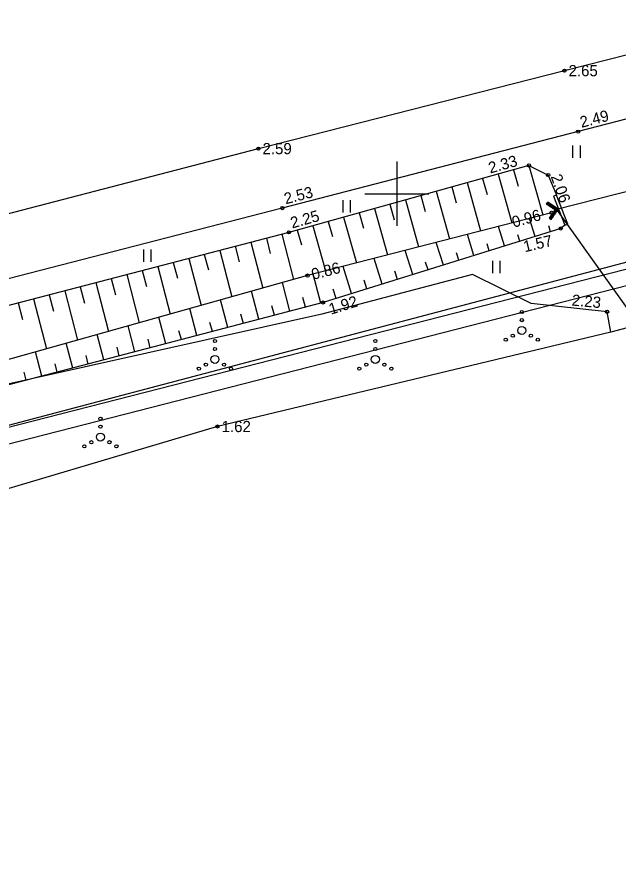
# Model space of a CAD drawing. Extents: x 406937 to 703495, y 6445581 to 6538256.
# Drawn here: x 410726.3 to 410763.8, y 6536058.2 to 6536111 of the extents above; entities that cross this region are included whole.
import ezdxf

# ---------------------------------------------------------------- set-up
doc = ezdxf.new("R2010")
doc.units = 0
for name, color, linetype in [('14295G geoalus_H - HALJASTUS', 7, 'Continuous'), ('14295G geoalus_H - KORGUS-EH2000', 7, 'Continuous'), ('14295G geoalus_H - MOOTPIIR', 7, 'Continuous'), ('14295G geoalus_H - PIIR', 7, 'Continuous'), ('14295G geoalus_H - RELJEEF', 7, 'Continuous'), ('14295G geoalus_H - TEE', 7, 'Continuous'), ('14295G geoalus_H - TRUUP', 7, 'Continuous'), ('14295G geoalus_H - VORK', 7, 'Continuous'), ('HALJASTUS', 7, 'Continuous'), ('KORGUS-EH2000', 7, 'Continuous'), ('xref_LC4212-2 - Proj_ KP', 7, 'Continuous')]:
    doc.layers.add(name, color=color, linetype=linetype)

# ---------------------------------------------------------------- blocks, each defined once
blk = doc.blocks.new('RING02')
at = {"layer": 'KORGUS-EH2000'}
blk.add_circle((0, 0), 20, dxfattribs=at)
blk = doc.blocks.new('TORVAL')
at = {"layer": '14295G geoalus_H - TRUUP'}
for p, q in [((-110, 90), (-90, 110)), ((-96, 104), (-87, 107)), ((20, 0), (-90, 110)), ((-20, 0), (-110, 90)), ((-109, 89), (-79, 99)), ((-105, 85), (-75, 95)), ((-104, 96), (-83, 103)), ((-101, 81), (-71, 91)), ((0, 0), (-100, 100)), ((-97, 77), (-67, 87)), ((-93, 73), (-63, 83)), ((-90, -110), (20, 0)), ((-89, 69), (-59, 79)), ((-86, 65), (-55, 75)), ((-82, 61), (-51, 71)), ((-78, 57), (-47, 67)), ((-74, 54), (-43, 64)), ((-70, 50), (-39, 60)), ((-66, 46), (-35, 56)), ((-62, 42), (-31, 52)), ((-58, 38), (-28, 48)), ((-54, 34), (-24, 44)), ((-50, 30), (-20, 40)), ((-46, 26), (-16, 36)), ((-42, 22), (-12, 32)), ((-40, -20), (20, 0)), ((-38, 18), (-8, 28)), ((-34, 14), (-4, 24)), ((-32, -12), (16, 4)), ((-30, 10), (0, 20)), ((-26, 6), (4, 16)), ((-24, -4), (12, 8)), ((-22, 2), (8, 12)), ((-110, -90), (-20, 0)), ((-110, -90), (-50, -70)), ((-110, -90), (-90, -110)), ((-106, -94), (-58, -78)), ((-102, -82), (-42, -63)), ((-102, -98), (-66, -86)), ((-100, -100), (0, 0)), ((-98, -102), (-74, -94)), ((-95, -75), (-35, -55)), ((-94, -106), (-82, -102)), ((-87, -67), (-27, -47)), ((-79, -59), (-19, -39)), ((-71, -51), (-11, -31)), ((-63, -43), (-3, -23)), ((-55, -35), (5, -15)), ((-47, -27), (13, -8))]:
    blk.add_line(p, q, dxfattribs=at)
blk = doc.blocks.new('VQSA')
at = {"layer": 'HALJASTUS'}
for centre, radius in [((0, 230), 20), ((0, 130), 20), ((0, 0), 50), ((-200, -115), 20), ((-113, -65), 20), ((113, -65), 20), ((200, -115), 20)]:
    blk.add_circle(centre, radius, dxfattribs=at)
blk = doc.blocks.new('HEIN_1')
at = {"layer": '14295G geoalus_H - HALJASTUS'}
for p, q in [((-46, 76), (-46, -76)), ((46, 76), (46, -76))]:
    blk.add_line(p, q, dxfattribs=at)
blk = doc.blocks.new('VKORIS')
at = {"layer": '14295G geoalus_H - VORK'}
for p, q in [((0, 400), (0, -400)), ((-400, 0), (400, 0))]:
    blk.add_line(p, q, dxfattribs=at)

msp = doc.modelspace()

# ---------------------------------------------------------------- linework, layer by layer
at = {"layer": '14295G geoalus_H - HALJASTUS'}
msp.add_lwpolyline([(410763.347, 6536091.355), (410763.122, 6536092.634), (410758.379, 6536093.148), (410754.727, 6536094.96), (410745.33, 6536092.487), (410719.832, 6536086.812), (410714.623, 6536084.901), (410702.198, 6536080.79), (410697.776, 6536079.771), (410688.608, 6536078.047), (410687.854, 6536072.404)], dxfattribs=at)
at = {"layer": '14295G geoalus_H - MOOTPIIR'}
for points in [[(410436.253, 6536023.897), (410456.37, 6536029.11), (410480.001, 6536035.23), (410505.281, 6536041.748), (410527.111, 6536047.419), (410549.574, 6536053.147), (410571.001, 6536058.728), (410591.798, 6536064.029), (410614.39, 6536069.888), (410635.28, 6536075.259), (410659.444, 6536081.625), (410681.913, 6536087.492), (410703.834, 6536093.209), (410719.463, 6536097.113), (410741.365, 6536102.814), (410760.457, 6536107.68), (410782.729, 6536113.368)], [(410766.718, 6536092.245), (410763.347, 6536091.355), (410738.816, 6536085.472), (410720.597, 6536080.061), (410706.957, 6536076.674), (410704.056, 6536076.255), (410700.853, 6536075.793), (410687.854, 6536072.404), (410662.838, 6536066.235), (410641.438, 6536060.929), (410617.417, 6536054.608), (410597.453, 6536049.394), (410574.991, 6536042.979), (410551.971, 6536036.977), (410532.258, 6536032.461), (410512.378, 6536026.655), (410484.4, 6536019.911), (410463.386, 6536013.881), (410440.076, 6536007.804)]]:
    msp.add_lwpolyline(points, dxfattribs=at)
at = {"layer": '14295G geoalus_H - PIIR'}
msp.add_lwpolyline([(410122.28, 6535924.22), (410158.02, 6535936.19), (410219.96, 6535954.55), (410700.06, 6536079.72), (410704, 6536080.29), (410707.96, 6536080.86), (410860.62, 6536121.19)], dxfattribs=at)
msp.add_lwpolyline([(410704, 6536080.29), (410703.17, 6536068.37), (410700.37, 6536061.05), (410693.98, 6536049.38), (410647.38, 6535986.69), (410643.17, 6535984.93), (410641.98, 6535984.11), (410640.19, 6535981.53), (410639.21, 6535976.61), (410640.99, 6535965.52), (410643.92, 6535966.18), (410795.94, 6536003.03), (410859.83, 6536119.75), (410707.96, 6536080.86)], close=True, dxfattribs=at)
at = {"layer": '14295G geoalus_H - RELJEEF'}
for p, q in [((410758.244, 6536101.764), (410759.107, 6536098.672)), ((410756.318, 6536101.226), (410757.17, 6536098.173)), ((410757.281, 6536101.495), (410757.567, 6536100.471)), ((410754.391, 6536100.689), (410755.232, 6536097.674)), ((410755.355, 6536100.958), (410755.637, 6536099.946)), ((410752.465, 6536100.152), (410753.295, 6536097.175)), ((410753.428, 6536100.42), (410753.707, 6536099.422)), ((410750.538, 6536099.614), (410751.358, 6536096.675)), ((410751.502, 6536099.883), (410751.777, 6536098.897)), ((410748.612, 6536099.077), (410749.421, 6536096.176)), ((410749.575, 6536099.346), (410749.847, 6536098.372)), ((410746.685, 6536098.54), (410747.484, 6536095.677)), ((410747.649, 6536098.808), (410747.917, 6536097.848)), ((410758.634, 6536097.331), (410758.283, 6536098.46)), ((410744.759, 6536098.002), (410745.547, 6536095.178)), ((410745.722, 6536098.271), (410745.987, 6536097.323)), ((410756.725, 6536096.737), (410756.344, 6536097.96)), ((410759.589, 6536097.629), (410759.477, 6536097.989)), ((410742.83, 6536097.473), (410743.566, 6536094.648)), ((410743.796, 6536097.734), (410744.057, 6536096.799)), ((410754.815, 6536096.142), (410754.405, 6536097.46)), ((410757.68, 6536097.034), (410757.558, 6536097.426)), ((410740.895, 6536096.969), (410741.64, 6536094.108)), ((410741.863, 6536097.221), (410742.109, 6536096.273)), ((410752.906, 6536095.547), (410752.466, 6536096.961)), ((410755.77, 6536096.439), (410755.638, 6536096.863)), ((410738.959, 6536096.465), (410739.714, 6536093.568)), ((410739.927, 6536096.717), (410740.177, 6536095.757)), ((410750.996, 6536094.952), (410750.526, 6536096.461)), ((410753.861, 6536095.845), (410753.719, 6536096.3)), ((410737.024, 6536095.961), (410737.788, 6536093.028)), ((410737.992, 6536096.213), (410738.245, 6536095.241)), ((410749.087, 6536094.358), (410748.587, 6536095.961)), ((410735.088, 6536095.457), (410735.861, 6536092.488)), ((410736.056, 6536095.709), (410736.312, 6536094.725)), ((410747.177, 6536093.763), (410746.648, 6536095.462)), ((410751.951, 6536095.25), (410751.799, 6536095.737)), ((410733.153, 6536094.953), (410733.935, 6536091.948)), ((410734.121, 6536095.205), (410734.38, 6536094.209)), ((410745.266, 6536093.174), (410744.792, 6536094.984)), ((410750.042, 6536094.655), (410749.88, 6536095.174)), ((410730.25, 6536094.198), (410730.515, 6536093.178)), ((410731.217, 6536094.45), (410732.009, 6536091.408)), ((410732.185, 6536094.702), (410732.448, 6536093.694)), ((410743.331, 6536092.667), (410742.864, 6536094.451)), ((410748.132, 6536094.06), (410747.961, 6536094.611)), ((410728.314, 6536093.694), (410728.583, 6536092.662)), ((410729.282, 6536093.946), (410730.083, 6536090.868)), ((410741.397, 6536092.16), (410740.938, 6536093.911)), ((410746.223, 6536093.465), (410746.041, 6536094.048)), ((410726.379, 6536093.19), (410726.651, 6536092.146)), ((410727.346, 6536093.442), (410728.157, 6536090.328)), ((410739.462, 6536091.653), (410739.012, 6536093.371)), ((410744.299, 6536092.921), (410744.141, 6536093.521)), ((410737.527, 6536091.146), (410737.086, 6536092.831)), ((410742.364, 6536092.414), (410742.21, 6536093.003)), ((410735.593, 6536090.639), (410735.16, 6536092.291)), ((410740.429, 6536091.907), (410740.278, 6536092.485)), ((410733.658, 6536090.132), (410733.234, 6536091.751)), ((410738.495, 6536091.399), (410738.346, 6536091.967)), ((410731.723, 6536089.625), (410731.308, 6536091.211)), ((410736.56, 6536090.892), (410736.414, 6536091.449)), ((410729.789, 6536089.118), (410729.382, 6536090.671)), ((410734.625, 6536090.385), (410734.483, 6536090.931)), ((410727.854, 6536088.611), (410727.456, 6536090.131)), ((410732.691, 6536089.878), (410732.551, 6536090.413)), ((410730.756, 6536089.371), (410730.619, 6536089.895)), ((410728.821, 6536088.864), (410728.687, 6536089.376)), ((410726.887, 6536088.357), (410726.755, 6536088.858))]:
    msp.add_line(p, q, dxfattribs=at)
for points in [[(410758.244, 6536101.764), (410743.274, 6536097.588), (410720.183, 6536091.577), (410711.227, 6536088.726), (410705.026, 6536085.964), (410701.052, 6536085.311), (410697.491, 6536085.917), (410684.109, 6536081.99), (410661.146, 6536076.306), (410636.891, 6536070.001), (410615.896, 6536064.724), (410593.908, 6536058.867), (410572.399, 6536053.303), (410551.304, 6536047.827), (410528.767, 6536041.794), (410507.447, 6536036.309), (410481.455, 6536029.637), (410458.61, 6536023.287), (410437.519, 6536017.935)], [(410758.244, 6536101.764), (410759.45, 6536101.166), (410759.959, 6536099.915)], [(410759.653, 6536098.813), (410759.653, 6536098.813), (410744.436, 6536094.892), (410720.28, 6536088.119), (410713.133, 6536086.134), (410705.622, 6536082.981), (410702.998, 6536081.806), (410704.056, 6536076.255)], [(410760.491, 6536098.03), (410760.224, 6536097.827), (410745.402, 6536093.21), (410720.603, 6536086.71), (410714.275, 6536084.514)]]:
    msp.add_lwpolyline(points, dxfattribs=at)
at = {"layer": '14295G geoalus_H - TEE'}
msp.add_lwpolyline([(410784.157, 6536109.782), (410761.317, 6536103.873), (410742.86, 6536099.101), (410719.861, 6536093.177), (410704.839, 6536089.18), (410683.383, 6536083.581), (410660.385, 6536077.62), (410636.624, 6536071.371), (410615.283, 6536065.855), (410593.241, 6536060.176), (410571.775, 6536054.617), (410550.89, 6536049.165), (410527.908, 6536043.291), (410506.626, 6536037.709), (410480.807, 6536031.11), (410458.025, 6536025.254), (410436.869, 6536019.815)], dxfattribs=at)
at = {"layer": '14295G geoalus_H - TRUUP'}
msp.add_line((410765.737, 6536100.484), (410759.969, 6536099.021), dxfattribs=at)
for points in [[(410759.959, 6536099.915), (410759.772, 6536099.841), (410760.491, 6536098.03), (410760.677, 6536098.104), (410759.959, 6536099.915)], [(410759.969, 6536099.021), (410766.067, 6536090.448), (410772.125, 6536090.448)]]:
    msp.add_lwpolyline(points, dxfattribs=at)
at = {"layer": 'xref_LC4212-2 - Proj_ KP'}
msp.add_lwpolyline([(410114.693, 6535919.838), (410144.014, 6535929.377), (410158.321, 6535935.236), (410220.228, 6535953.587), (410693.211, 6536076.901), (410708.16, 6536079.878), (410862.915, 6536119.571), (410868.494, 6536122.069), (410891.589, 6536127.664), (410908.483, 6536131.757), (410931.413, 6536137.313), (410967.916, 6536144.414), (411003.732, 6536149.519), (411137.278, 6536165.769), (411138.08, 6536165.525), (411138.482, 6536162.568), (411137.308, 6536159.939)], dxfattribs=at)

# ---------------------------------------------------------------- block references
at = {"layer": '14295G geoalus_H - HALJASTUS', "xscale": 0.005, "yscale": 0.005}
for name, p in [('HEIN_1', (410761.201, 6536102.624)), ('HEIN_1', (410746.868, 6536099.209)), ('HEIN_1', (410734.436, 6536096.135)), ('HEIN_1', (410756.192, 6536095.421)), ('VQSA', (410757.8, 6536091.464)), ('VQSA', (410738.657, 6536089.658)), ('VQSA', (410748.662, 6536089.658)), ('VQSA', (410731.511, 6536084.813))]:
    msp.add_blockref(name, p, dxfattribs=at)
at = {"layer": '14295G geoalus_H - KORGUS-EH2000', "xscale": 0.005, "yscale": 0.005}
for p in [(410760.457, 6536107.68), (410761.317, 6536103.873), (410741.365, 6536102.814), (410758.244, 6536101.764), (410759.45, 6536101.166), (410742.86, 6536099.101), (410759.653, 6536098.813), (410760.224, 6536097.827), (410743.274, 6536097.588), (410744.436, 6536094.892), (410745.402, 6536093.21), (410763.122, 6536092.634), (410738.816, 6536085.472)]:
    msp.add_blockref('RING02', p, dxfattribs=at)
at = {"layer": '14295G geoalus_H - TRUUP', "xscale": 0.005, "yscale": 0.005, "rotation": 11.780165575986153}
msp.add_blockref('TORVAL', (410759.969, 6536099.021), dxfattribs=at)
at = {"layer": '14295G geoalus_H - VORK', "xscale": 0.005, "yscale": 0.005}
msp.add_blockref('VKORIS', (410750, 6536100), dxfattribs=at)

# ---------------------------------------------------------------- texts
at = {"layer": '14295G geoalus_H - KORGUS-EH2000'}
for s, p in [(' 2.65', (410760.457, 6536107.33)), (' 2.59', (410741.365, 6536102.464)), (' 1.62', (410738.816, 6536085.122))]:
    msp.add_text(s, height=0.7, dxfattribs=at).set_placement(p)
for s, rotation, p in [(' 2.49', 14.5059, (410761.273, 6536104.043)), (' 2.33', 15.5859, (410755.578, 6536101.186)), (' 2.06', 289.3645, (410759.508, 6536101.323)), (' 2.53', 14.4965, (410742.816, 6536099.27)), (' 2.25', 15.5859, (410743.227, 6536097.757)), (' 0.96', 15.8732, (410757.047, 6536097.802)), (' 1.57', 13.0608, (410757.735, 6536096.286)), (' 0.86', 14.4485, (410744.524, 6536094.553)), (' 2.23', 354.7911, (410760.634, 6536093.045)), (' 1.92', 17.3011, (410745.639, 6536092.368))]:
    msp.add_text(s, height=0.7, rotation=rotation, dxfattribs=at).set_placement(p)

doc.saveas('drawing.dxf')
